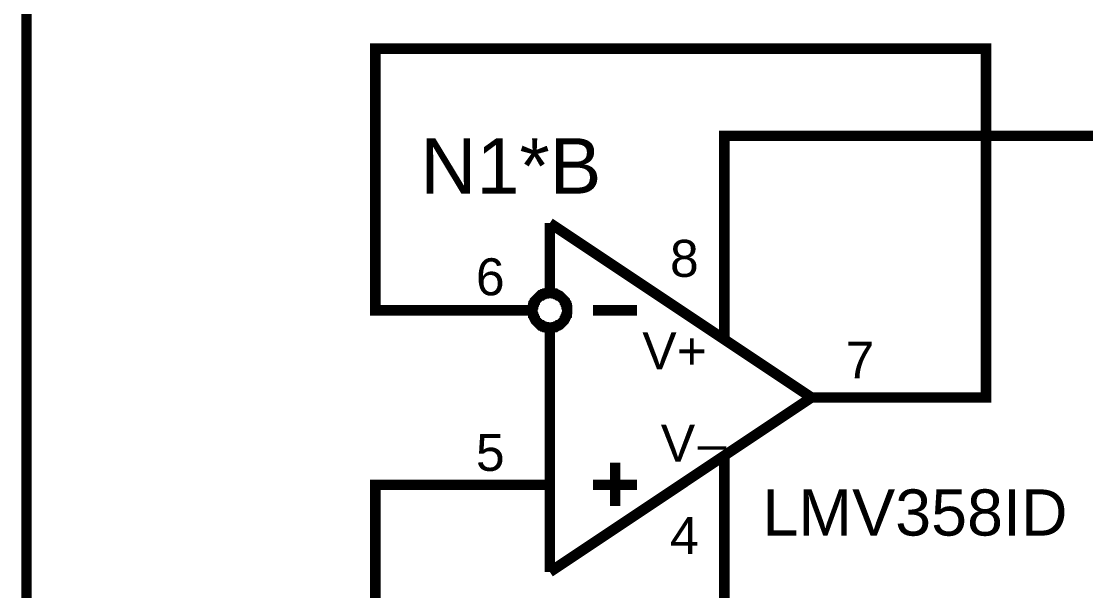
# Model space of a CAD drawing. Header units: millimetres. Extents: x -2024 to 917, y -725 to 13.
# Drawn here: x -1789.12 to -1758.62, y -172.21 to -155.88 of the extents above; entities that cross this region are included whole.
import ezdxf

# ---------------------------------------------------------------- set-up
doc = ezdxf.new("R2010")
doc.units = ezdxf.units.MM
doc.styles.get("Standard").update_dxf_attribs({"font": 'arial.ttf'})

msp = doc.modelspace()

# ---------------------------------------------------------------- linework, layer by layer
at = {"color": 7, "const_width": 0.3}
for points in [[(-1783.974, -146.668), (-1788.972, -146.668), (-1788.972, -186.658)], [(-1776.476, -164.171), (-1778.976, -164.171), (-1778.976, -156.67), (-1761.481, -156.67), (-1761.481, -166.671), (-1763.98, -166.671)], [(-1768.979, -161.671), (-1768.979, -159.17), (-1749.002, -159.17), (-1749.002, -162.912)], [(-1773.977, -161.671), (-1773.977, -163.542)], [(-1773.977, -161.671), (-1766.48, -166.671)], [(-1768.979, -164.966), (-1768.979, -161.671)], [(-1774.474, -164.171), (-1774.474, -164.138), (-1774.474, -164.121), (-1774.474, -164.088), (-1774.457, -164.072), (-1774.457, -164.038), (-1774.457, -164.022), (-1774.441, -164.005), (-1774.441, -163.972), (-1774.424, -163.956), (-1774.407, -163.939), (-1774.407, -163.906), (-1774.391, -163.889), (-1774.374, -163.873), (-1774.358, -163.856), (-1774.341, -163.84), (-1774.325, -163.823), (-1774.308, -163.807), (-1774.292, -163.79), (-1774.275, -163.774), (-1774.259, -163.757), (-1774.242, -163.74), (-1774.209, -163.74), (-1774.192, -163.724), (-1774.176, -163.707), (-1774.143, -163.707), (-1774.126, -163.691), (-1774.11, -163.691), (-1774.076, -163.691), (-1774.06, -163.674), (-1774.027, -163.674), (-1774.01, -163.674), (-1773.977, -163.674)], [(-1773.977, -163.674), (-1774.01, -163.674), (-1774.027, -163.674), (-1774.06, -163.674), (-1774.076, -163.691), (-1774.11, -163.691), (-1774.126, -163.691), (-1774.143, -163.707), (-1774.176, -163.707), (-1774.192, -163.724), (-1774.209, -163.74), (-1774.242, -163.74), (-1774.259, -163.757), (-1774.275, -163.774), (-1774.292, -163.79), (-1774.308, -163.807), (-1774.325, -163.823), (-1774.341, -163.84), (-1774.358, -163.856), (-1774.374, -163.873), (-1774.391, -163.889), (-1774.407, -163.906), (-1774.407, -163.939), (-1774.424, -163.956), (-1774.441, -163.972), (-1774.441, -164.005), (-1774.457, -164.022), (-1774.457, -164.038), (-1774.457, -164.072), (-1774.474, -164.088), (-1774.474, -164.121), (-1774.474, -164.138), (-1774.474, -164.171)], [(-1773.977, -163.674), (-1773.961, -163.674), (-1773.928, -163.674), (-1773.911, -163.674), (-1773.878, -163.691), (-1773.861, -163.691), (-1773.828, -163.691), (-1773.812, -163.707), (-1773.795, -163.707), (-1773.762, -163.724), (-1773.745, -163.74), (-1773.729, -163.74), (-1773.696, -163.757), (-1773.679, -163.774), (-1773.663, -163.79), (-1773.646, -163.807), (-1773.63, -163.823), (-1773.613, -163.84), (-1773.596, -163.856), (-1773.58, -163.873), (-1773.563, -163.889), (-1773.547, -163.906), (-1773.547, -163.939), (-1773.53, -163.956), (-1773.514, -163.972), (-1773.514, -164.005), (-1773.497, -164.022), (-1773.497, -164.038), (-1773.497, -164.072), (-1773.481, -164.088), (-1773.481, -164.121), (-1773.481, -164.138), (-1773.481, -164.171)], [(-1773.481, -164.171), (-1773.481, -164.138), (-1773.481, -164.121), (-1773.481, -164.088), (-1773.497, -164.072), (-1773.497, -164.038), (-1773.497, -164.022), (-1773.514, -164.005), (-1773.514, -163.972), (-1773.53, -163.956), (-1773.547, -163.939), (-1773.547, -163.906), (-1773.563, -163.889), (-1773.58, -163.873), (-1773.596, -163.856), (-1773.613, -163.84), (-1773.63, -163.823), (-1773.646, -163.807), (-1773.663, -163.79), (-1773.679, -163.774), (-1773.696, -163.757), (-1773.729, -163.74), (-1773.745, -163.74), (-1773.762, -163.724), (-1773.795, -163.707), (-1773.812, -163.707), (-1773.828, -163.691), (-1773.861, -163.691), (-1773.878, -163.691), (-1773.911, -163.674), (-1773.928, -163.674), (-1773.961, -163.674), (-1773.977, -163.674)], [(-1774.474, -164.171), (-1776.476, -164.171)], [(-1773.977, -164.668), (-1774.01, -164.668), (-1774.027, -164.668), (-1774.06, -164.668), (-1774.076, -164.651), (-1774.11, -164.651), (-1774.126, -164.651), (-1774.143, -164.635), (-1774.176, -164.635), (-1774.192, -164.618), (-1774.209, -164.601), (-1774.242, -164.601), (-1774.259, -164.585), (-1774.275, -164.568), (-1774.292, -164.552), (-1774.308, -164.535), (-1774.325, -164.519), (-1774.341, -164.502), (-1774.358, -164.486), (-1774.374, -164.469), (-1774.391, -164.452), (-1774.407, -164.419), (-1774.407, -164.403), (-1774.424, -164.386), (-1774.441, -164.353), (-1774.441, -164.337), (-1774.457, -164.32), (-1774.457, -164.287), (-1774.457, -164.27), (-1774.474, -164.237), (-1774.474, -164.221), (-1774.474, -164.188), (-1774.474, -164.171)], [(-1774.474, -164.171), (-1774.474, -164.171)], [(-1774.474, -164.171), (-1774.474, -164.188), (-1774.474, -164.221), (-1774.474, -164.237), (-1774.457, -164.27), (-1774.457, -164.287), (-1774.457, -164.32), (-1774.441, -164.337), (-1774.441, -164.353), (-1774.424, -164.386), (-1774.407, -164.403), (-1774.407, -164.419), (-1774.391, -164.452), (-1774.374, -164.469), (-1774.358, -164.486), (-1774.341, -164.502), (-1774.325, -164.519), (-1774.308, -164.535), (-1774.292, -164.552), (-1774.275, -164.568), (-1774.259, -164.585), (-1774.242, -164.601), (-1774.209, -164.601), (-1774.192, -164.618), (-1774.176, -164.635), (-1774.143, -164.635), (-1774.126, -164.651), (-1774.11, -164.651), (-1774.076, -164.651), (-1774.06, -164.668), (-1774.027, -164.668), (-1774.01, -164.668), (-1773.977, -164.668)], [(-1773.481, -164.171), (-1773.481, -164.188), (-1773.481, -164.221), (-1773.481, -164.237), (-1773.497, -164.27), (-1773.497, -164.287), (-1773.497, -164.32), (-1773.514, -164.337), (-1773.514, -164.353), (-1773.53, -164.386), (-1773.547, -164.403), (-1773.547, -164.419), (-1773.563, -164.452), (-1773.58, -164.469), (-1773.596, -164.486), (-1773.613, -164.502), (-1773.63, -164.519), (-1773.646, -164.535), (-1773.663, -164.552), (-1773.679, -164.568), (-1773.696, -164.585), (-1773.729, -164.601), (-1773.745, -164.601), (-1773.762, -164.618), (-1773.795, -164.635), (-1773.812, -164.635), (-1773.828, -164.651), (-1773.861, -164.651), (-1773.878, -164.651), (-1773.911, -164.668), (-1773.928, -164.668), (-1773.961, -164.668), (-1773.977, -164.668)], [(-1773.977, -164.668), (-1773.961, -164.668), (-1773.928, -164.668), (-1773.911, -164.668), (-1773.878, -164.651), (-1773.861, -164.651), (-1773.828, -164.651), (-1773.812, -164.635), (-1773.795, -164.635), (-1773.762, -164.618), (-1773.745, -164.601), (-1773.729, -164.601), (-1773.696, -164.585), (-1773.679, -164.568), (-1773.663, -164.552), (-1773.646, -164.535), (-1773.63, -164.519), (-1773.613, -164.502), (-1773.596, -164.486), (-1773.58, -164.469), (-1773.563, -164.452), (-1773.547, -164.419), (-1773.547, -164.403), (-1773.53, -164.386), (-1773.514, -164.353), (-1773.514, -164.337), (-1773.497, -164.32), (-1773.497, -164.287), (-1773.497, -164.27), (-1773.481, -164.237), (-1773.481, -164.221), (-1773.481, -164.188), (-1773.481, -164.171)], [(-1773.481, -164.171), (-1773.481, -164.171), (-1773.481, -164.171), (-1773.481, -164.171), (-1773.481, -164.171), (-1773.481, -164.171), (-1773.481, -164.171), (-1773.481, -164.171), (-1773.481, -164.171), (-1773.481, -164.171), (-1773.481, -164.171), (-1773.481, -164.171), (-1773.481, -164.171), (-1773.481, -164.171), (-1773.481, -164.171), (-1773.481, -164.171), (-1773.481, -164.171), (-1773.481, -164.171), (-1773.481, -164.171), (-1773.481, -164.171), (-1773.481, -164.171), (-1773.481, -164.171), (-1773.481, -164.171), (-1773.481, -164.171), (-1773.481, -164.171), (-1773.481, -164.171), (-1773.481, -164.171), (-1773.481, -164.171), (-1773.481, -164.171), (-1773.481, -164.171), (-1773.481, -164.171), (-1773.481, -164.171), (-1773.481, -164.171)], [(-1773.481, -164.171), (-1773.481, -164.171)], [(-1772.736, -164.171), (-1771.478, -164.171)], [(-1773.977, -164.784), (-1773.977, -171.672)], [(-1766.48, -166.671), (-1773.977, -171.672)], [(-1766.48, -166.671), (-1763.98, -166.671)], [(-1768.979, -168.36), (-1768.979, -171.672)], [(-1772.107, -168.542), (-1772.107, -169.784)], [(-1776.476, -169.172), (-1778.976, -169.172), (-1778.976, -186.658)], [(-1773.977, -169.172), (-1776.476, -169.172)], [(-1772.736, -169.172), (-1771.478, -169.172)], [(-1768.979, -171.672), (-1768.979, -174.173), (-1749.002, -174.173), (-1749.002, -170.414)]]:
    msp.add_lwpolyline(points, dxfattribs=at)

# ---------------------------------------------------------------- texts
at = {"color": 7}
for s, height, p in [('N1*B', 1.5897, (-1777.685, -160.826)), ('8', 1.06, (-1770.535, -163.211)), ('6', 1.06, (-1776.096, -163.74)), ('V+', 1.0598, (-1771.329, -165.86)), ('7', 1.06, (-1765.503, -166.125)), ('5', 1.06, (-1776.096, -168.774)), ('V', 1.06, (-1770.799, -168.509)), ('–', 1.06, (-1769.74, -168.509)), ('LMV358ID', 1.3247, (-1767.886, -170.629)), ('4', 1.06, (-1770.535, -171.159))]:
    msp.add_text(s, height=height, dxfattribs=at).set_placement(p)

doc.saveas('drawing.dxf')
